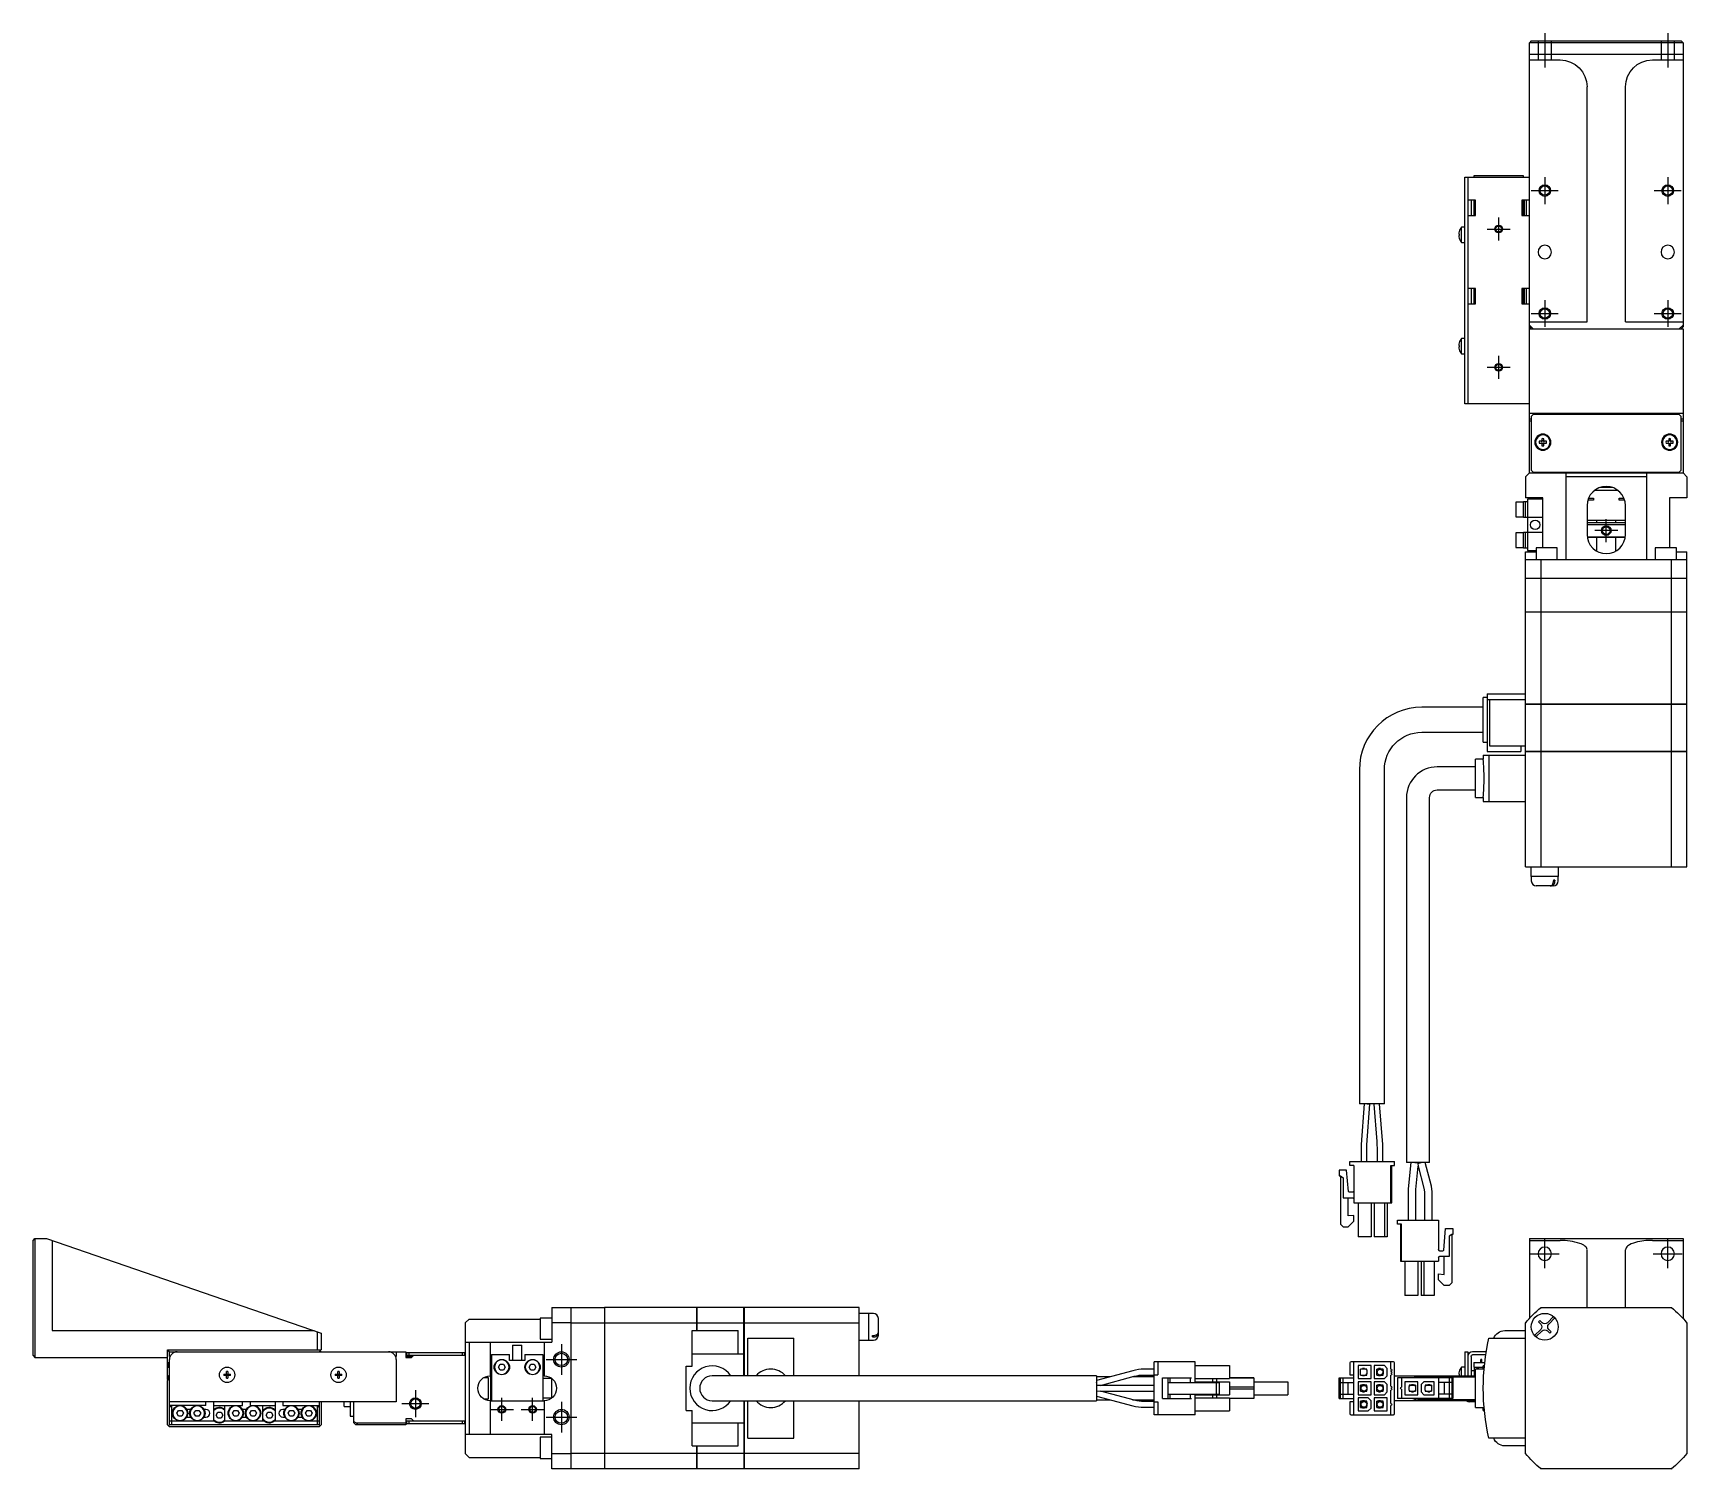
# Model space of a CAD drawing. Extents: x 0 to 883, y -8 to 713.
# Drawn here: x 0 to 430.4, y 339.2 to 712.9 of the extents above; entities that cross this region are included whole.
import ezdxf

# ---------------------------------------------------------------- set-up
doc = ezdxf.new("R2010")
doc.units = 0
doc.header["$LTSCALE"] = 0.5
doc.linetypes.add('CENTER', pattern=[50.8, 31.75, -6.35, 6.35, -6.35])
doc.linetypes.add('DASHED', pattern=[19.05, 12.7, -6.35])
for name, color, linetype in [('MSM_CENTER', 1, 'CENTER'), ('MSM_CONTINUOUS', 7, 'CONTINUOUS'), ('MSM_DASHED', 4, 'DASHED'), ('MSM_NARROW', 5, 'CONTINUOUS')]:
    doc.layers.add(name, color=color, linetype=linetype)

msp = doc.modelspace()

# ---------------------------------------------------------------- linework, layer by layer
at = {"layer": 'MSM_CENTER'}
for p, q in [((393.45, 712.91), (393.45, 703.91)), ((425.45, 712.91), (425.45, 703.91)), ((389.95, 671.91), (396.95, 671.91)), ((393.45, 675.41), (393.45, 668.41)), ((421.95, 671.91), (428.95, 671.91)), ((425.45, 675.41), (425.45, 668.41)), ((381.45, 658.91), (381.45, 664.91)), ((378.45, 661.91), (384.45, 661.91)), ((393.45, 643.41), (393.45, 636.41)), ((425.45, 643.41), (425.45, 636.41)), ((389.95, 639.91), (396.95, 639.91)), ((421.95, 639.91), (428.95, 639.91)), ((381.45, 622.91), (381.45, 628.91)), ((378.45, 625.91), (384.45, 625.91)), ((409.45, 580.41), (409.45, 586.41)), ((412.45, 583.41), (406.45, 583.41)), ((393.45, 391.41), (393.45, 398.91)), ((425.45, 391.41), (425.45, 398.91)), ((389.7, 395.16), (397.2, 395.16)), ((421.7, 395.16), (429.2, 395.16)), ((137.5, 371.66), (137.5, 363.66)), ((133.5, 367.66), (141.5, 367.66)), ((99.5, 359.66), (99.5, 352.66)), ((122, 351.66), (122, 357.66)), ((130, 351.66), (130, 357.66)), ((96, 356.16), (103, 356.16)), ((119, 354.66), (125, 354.66)), ((127, 354.66), (133, 354.66)), ((137.5, 356.66), (137.5, 348.66)), ((133.5, 352.66), (141.5, 352.66))]:
    msp.add_line(p, q, dxfattribs=at)
at = {"layer": 'MSM_CONTINUOUS'}
for p, q in [((389.95, 710.91), (389.45, 710.41)), ((389.45, 598.41), (389.45, 710.41)), ((429.45, 710.41), (389.45, 710.41)), ((389.95, 710.91), (428.95, 710.91)), ((429.45, 710.41), (428.95, 710.91)), ((429.45, 710.41), (429.45, 636.41)), ((389.45, 707.41), (429.45, 707.41)), ((389.45, 705.91), (397.45, 705.91)), ((421.45, 705.91), (429.45, 705.91)), ((404.45, 637.71), (404.45, 698.91)), ((414.45, 637.71), (414.45, 698.91)), ((372.65, 616.41), (372.65, 675.41)), ((372.65, 675.41), (389.45, 675.41)), ((373.45, 675.41), (373.45, 616.41)), ((374.95, 675.71), (374.95, 675.41)), ((387.95, 675.71), (374.95, 675.71)), ((387.95, 675.41), (387.95, 675.71)), ((375.45, 669.41), (373.45, 669.41)), ((374.25, 669.41), (374.25, 665.41)), ((374.95, 669.41), (374.95, 665.41)), ((375.45, 665.41), (375.45, 669.41)), ((387.45, 669.41), (387.45, 665.41)), ((389.45, 669.41), (387.45, 669.41)), ((387.95, 665.41), (387.95, 669.41)), ((388.15, 665.41), (388.15, 669.41)), ((388.65, 668.46), (388.65, 669.41)), ((388.65, 666.36), (388.65, 668.46)), ((373.45, 665.41), (375.45, 665.41)), ((387.45, 665.41), (389.45, 665.41)), ((388.65, 665.41), (388.65, 666.36)), ((371.06, 660.59), (371.18, 660.59)), ((371.18, 660.23), (371.06, 660.23)), ((371.17, 661.3), (371.18, 661.3)), ((371.18, 659.52), (371.17, 659.52)), ((371.75, 658.41), (371.75, 662.41)), ((372.65, 662.41), (371.75, 662.41)), ((371.75, 658.41), (372.65, 658.41)), ((375.45, 646.41), (373.45, 646.41)), ((374.25, 646.41), (374.25, 642.41)), ((374.95, 646.41), (374.95, 642.41)), ((375.45, 642.41), (375.45, 646.41)), ((389.45, 646.41), (387.45, 646.41)), ((387.45, 646.41), (387.45, 642.41)), ((387.95, 642.41), (387.95, 646.41)), ((388.15, 642.41), (388.15, 646.41)), ((388.65, 645.46), (388.65, 646.41)), ((373.45, 642.41), (375.45, 642.41)), ((387.45, 642.41), (389.45, 642.41)), ((388.65, 643.36), (388.65, 645.46)), ((388.65, 642.41), (388.65, 643.36)), ((389.45, 637.71), (404.45, 637.71)), ((414.45, 637.71), (429.45, 637.71)), ((371.75, 629.41), (371.75, 633.41)), ((372.65, 633.41), (371.75, 633.41)), ((389.45, 636.91), (390.45, 635.91)), ((389.7, 636.16), (389.45, 636.41)), ((389.45, 635.91), (429.45, 635.91)), ((389.7, 636.16), (389.95, 636.41)), ((389.95, 635.91), (389.7, 636.16)), ((428.45, 635.91), (429.45, 636.91)), ((428.95, 636.41), (429.2, 636.16)), ((429.2, 636.16), (428.95, 635.91)), ((429.45, 636.41), (429.2, 636.16)), ((429.45, 635.91), (429.45, 598.41)), ((371.06, 631.59), (371.18, 631.59)), ((371.18, 631.23), (371.06, 631.23)), ((371.17, 632.3), (371.18, 632.3)), ((371.18, 630.52), (371.17, 630.52)), ((371.75, 629.41), (372.65, 629.41)), ((389.45, 616.41), (372.65, 616.41)), ((429.45, 613.91), (389.45, 613.91)), ((389.95, 612.41), (389.45, 612.41)), ((389.95, 611.91), (389.45, 611.91)), ((390.45, 613.61), (389.95, 613.11)), ((389.95, 613.11), (389.95, 599.11)), ((428.45, 613.61), (390.45, 613.61)), ((394.95, 613.61), (394.95, 613.91)), ((395.7, 613.91), (395.7, 613.61)), ((401.2, 613.61), (401.2, 613.91)), ((404.65, 613.91), (404.45, 613.71)), ((414.45, 613.71), (404.45, 613.71)), ((404.45, 613.71), (404.45, 613.61)), ((414.45, 613.71), (414.25, 613.91)), ((414.45, 613.61), (414.45, 613.71)), ((417.7, 613.91), (417.7, 613.61)), ((423.2, 613.61), (423.2, 613.91)), ((423.95, 613.91), (423.95, 613.61)), ((428.95, 613.11), (428.45, 613.61)), ((428.95, 599.11), (428.95, 613.11)), ((429.45, 612.41), (428.95, 612.41)), ((429.45, 611.91), (428.95, 611.91)), ((392.71, 607.33), (392.71, 606.65)), ((393.19, 606.65), (393.19, 607.33)), ((425.71, 607.33), (425.71, 606.65)), ((426.19, 606.65), (426.19, 607.33)), ((392.71, 606.65), (392.03, 606.65)), ((392.03, 606.17), (392.71, 606.17)), ((392.71, 606.17), (392.71, 605.49)), ((393.87, 606.65), (393.19, 606.65)), ((393.19, 606.17), (393.87, 606.17)), ((393.19, 605.49), (393.19, 606.17)), ((425.71, 606.65), (425.03, 606.65)), ((425.03, 606.17), (425.71, 606.17)), ((425.71, 606.17), (425.71, 605.49)), ((426.87, 606.65), (426.19, 606.65)), ((426.19, 605.49), (426.19, 606.17)), ((426.19, 606.17), (426.87, 606.17)), ((389.45, 598.41), (388.45, 597.41)), ((389.45, 598.41), (429.45, 598.41)), ((389.95, 599.11), (390.45, 598.61)), ((390.45, 598.61), (428.45, 598.61)), ((394.95, 598.61), (394.95, 598.41)), ((398.95, 598.41), (398.95, 575.91)), ((399.45, 598.61), (399.45, 598.41)), ((401.95, 598.61), (401.95, 598.41)), ((416.95, 598.41), (416.95, 598.61)), ((419.45, 598.41), (419.45, 598.61)), ((419.95, 598.41), (419.95, 575.91)), ((423.95, 598.41), (423.95, 598.61)), ((428.45, 598.61), (428.95, 599.11)), ((430.45, 597.41), (429.45, 598.41)), ((388.45, 597.41), (388.45, 591.91)), ((419.95, 597.41), (398.95, 597.41)), ((411.15, 594.61), (407.74, 594.61)), ((408.2, 594.75), (408.2, 594.61)), ((410.7, 594.61), (410.7, 594.75)), ((430.45, 597.41), (430.45, 591.91)), ((385.95, 590.81), (385.95, 587.01)), ((387.95, 590.81), (385.95, 590.81)), ((387.95, 586.91), (387.95, 590.91)), ((388.95, 590.91), (387.95, 590.91)), ((392.95, 591.91), (388.45, 591.91)), ((388.45, 586.91), (388.45, 590.91)), ((388.95, 591.61), (388.95, 578.21)), ((392.95, 591.61), (388.95, 591.61)), ((392.95, 578.91), (392.95, 591.91)), ((404.45, 589.91), (404.45, 582.41)), ((406.11, 591.31), (404.65, 591.31)), ((404.82, 591.81), (406.11, 591.81)), ((406.1, 591.81), (406.1, 591.31)), ((406.11, 591.81), (406.11, 591.31)), ((412.58, 593.81), (406.32, 593.81)), ((412.78, 591.81), (414.07, 591.81)), ((412.78, 591.31), (412.78, 591.81)), ((414.25, 591.31), (412.78, 591.31)), ((412.8, 591.31), (412.8, 591.81)), ((414.45, 582.41), (414.45, 589.91)), ((430.45, 591.91), (425.95, 591.91)), ((425.95, 591.91), (425.95, 578.91)), ((385.95, 587.01), (387.95, 587.01)), ((387.95, 586.91), (392.95, 586.91)), ((404.45, 586.11), (414.45, 586.11)), ((414.45, 585.41), (404.45, 585.41)), ((406.95, 586.11), (406.95, 585.41)), ((411.95, 585.41), (411.95, 586.11)), ((385.95, 582.81), (385.95, 579.01)), ((387.95, 582.81), (385.95, 582.81)), ((387.95, 578.91), (387.95, 582.91)), ((392.95, 582.91), (387.95, 582.91)), ((388.45, 578.91), (388.45, 582.91)), ((414.45, 584.91), (404.45, 584.91)), ((404.48, 581.81), (414.41, 581.81)), ((414.38, 581.61), (404.51, 581.61)), ((406.95, 581.61), (406.95, 578.08)), ((411.95, 578.08), (411.95, 581.61)), ((385.95, 579.01), (387.95, 579.01)), ((387.95, 578.91), (388.95, 578.91)), ((388.45, 562.21), (388.45, 577.91)), ((388.45, 577.91), (391.2, 577.91)), ((388.95, 578.21), (391.2, 578.21)), ((396.7, 578.91), (391.2, 578.91)), ((391.2, 578.91), (391.2, 575.91)), ((396.7, 575.91), (396.7, 578.91)), ((427.7, 578.91), (422.2, 578.91)), ((422.2, 578.91), (422.2, 575.91)), ((427.7, 575.91), (427.7, 578.91)), ((427.7, 577.91), (430.45, 577.91)), ((430.45, 562.21), (430.45, 577.91)), ((388.45, 575.91), (430.45, 575.91)), ((392.45, 575.91), (392.45, 570.91)), ((426.45, 570.91), (426.45, 575.91)), ((430.45, 570.91), (388.45, 570.91)), ((392.48, 562.21), (392.48, 570.91)), ((426.42, 562.21), (426.42, 570.91)), ((430.45, 562.21), (388.45, 562.21)), ((388.45, 525.91), (388.45, 562.16)), ((430.45, 562.16), (388.45, 562.16)), ((388.5, 562.16), (388.5, 562.21)), ((392.48, 538.21), (392.48, 562.16)), ((392.73, 562.16), (392.73, 562.21)), ((426.16, 562.16), (426.16, 562.21)), ((426.42, 538.21), (426.42, 562.16)), ((430.4, 562.16), (430.4, 562.21)), ((430.45, 538.21), (430.45, 562.16)), ((377.45, 528.34), (377.45, 539.98)), ((378.45, 539.98), (377.45, 539.98)), ((378.45, 540.91), (378.45, 525.91)), ((378.45, 540.91), (388.45, 540.91)), ((378.45, 539.41), (388.45, 539.41)), ((379.05, 539.41), (379.05, 527.41)), ((430.45, 538.21), (388.45, 538.21)), ((430.45, 538.16), (388.45, 538.16)), ((388.5, 538.16), (388.5, 538.21)), ((392.48, 525.91), (392.48, 538.16)), ((392.73, 538.16), (392.73, 538.21)), ((426.16, 538.16), (426.16, 538.21)), ((426.42, 525.91), (426.42, 538.16)), ((430.4, 538.16), (430.4, 538.21)), ((430.45, 525.91), (430.45, 538.16)), ((377.45, 537.41), (361.45, 537.41)), ((361.45, 530.91), (377.45, 530.91)), ((377.45, 528.34), (378.45, 528.34)), ((378.45, 525.91), (387.25, 525.91)), ((379.05, 527.41), (388.45, 527.41)), ((387.25, 527.41), (387.25, 525.91)), ((430.45, 525.91), (388.45, 525.91)), ((388.45, 495.91), (388.45, 525.86)), ((430.45, 525.86), (388.45, 525.86)), ((388.5, 525.86), (388.5, 525.91)), ((392.48, 495.91), (392.48, 525.86)), ((392.73, 525.86), (392.73, 525.91)), ((426.16, 525.86), (426.16, 525.91)), ((426.42, 495.91), (426.42, 525.86)), ((430.4, 525.86), (430.4, 525.91)), ((430.45, 495.91), (430.45, 525.86)), ((345.2, 521.16), (345.2, 434.16)), ((351.7, 434.16), (351.7, 521.16)), ((375.45, 521.91), (365.45, 521.91)), ((375.45, 513.91), (375.45, 523.91)), ((377.45, 523.91), (375.45, 523.91)), ((377.45, 524.91), (388.45, 524.91)), ((377.45, 524.91), (377.45, 523.91)), ((378.88, 524.91), (378.88, 512.91)), ((357.45, 513.91), (357.45, 418.91)), ((363.45, 418.91), (363.45, 513.91)), ((365.45, 515.91), (375.45, 515.91)), ((375.45, 513.91), (377.45, 513.91)), ((377.45, 513.91), (377.45, 512.91)), ((377.45, 512.91), (388.45, 512.91)), ((388.45, 495.91), (430.45, 495.91)), ((389.95, 493.41), (389.95, 495.91)), ((396.95, 495.91), (396.95, 493.41)), ((396.95, 493.41), (389.95, 493.41)), ((389.95, 493.36), (389.95, 492.21)), ((396.95, 493.36), (389.95, 493.36)), ((390, 493.36), (390, 493.41)), ((395.65, 490.91), (391.25, 490.91)), ((395.74, 492.41), (395.74, 492.21)), ((396.09, 492.41), (395.74, 492.41)), ((396.09, 492.41), (396.09, 492.21)), ((396.9, 493.41), (396.9, 493.36)), ((396.95, 492.21), (396.95, 493.36)), ((351.7, 434.16), (345.2, 434.16)), ((346.44, 434.16), (345.65, 423.59)), ((347.15, 423.48), (347.94, 434.1)), ((347.2, 434.16), (347.94, 434.1)), ((348.95, 434.1), (349.72, 424.42)), ((351.29, 423.61), (350.45, 434.16)), ((345.62, 422.79), (345.62, 419.16)), ((347.12, 419.16), (347.12, 422.79)), ((349.72, 424.42), (349.82, 421.79)), ((351.32, 419.16), (351.32, 422.76)), ((342.75, 418.16), (342.75, 419.16)), ((342.75, 419.16), (354.35, 419.16)), ((343.75, 418.16), (342.75, 418.16)), ((343.75, 418.16), (343.75, 408.46)), ((349.82, 421.79), (349.82, 419.16)), ((353.35, 418.16), (354.35, 418.16)), ((353.35, 408.46), (353.35, 418.16)), ((353.6, 408.46), (353.6, 418.16)), ((354.35, 418.16), (354.35, 419.16)), ((363.45, 418.91), (357.45, 418.91)), ((358.59, 418.91), (357.93, 412.1)), ((359.6, 418.91), (360.59, 418.81)), ((359.93, 411.91), (360.51, 417.96)), ((360.45, 418.69), (361.3, 418.91)), ((360.45, 418.69), (360.51, 417.96)), ((360.51, 417.96), (361.99, 412.28)), ((360.58, 418.72), (360.59, 418.81)), ((363.93, 412.78), (362.33, 418.91)), ((339.95, 416.96), (339.95, 415.46)), ((341.86, 416.96), (339.95, 416.96)), ((339.95, 415.46), (340.25, 415.46)), ((340.25, 415.46), (340.95, 414.96)), ((340.25, 415.46), (340.25, 402.86)), ((340.95, 414.96), (340.95, 409.71)), ((342.35, 411.39), (341.86, 416.96)), ((340.95, 409.71), (343.45, 409.71)), ((342.25, 405.03), (342.25, 409.71)), ((343.45, 411.21), (342.55, 411.21)), ((357.93, 412.1), (357.92, 411.81)), ((357.92, 411.81), (357.92, 403.91)), ((359.92, 411.81), (359.93, 411.91)), ((359.92, 403.91), (359.92, 411.81)), ((361.99, 412.28), (362.12, 411.27)), ((362.12, 411.27), (362.12, 403.91)), ((364.12, 411.27), (363.93, 412.78)), ((364.12, 403.91), (364.12, 411.27)), ((343.75, 405.16), (342.25, 405.03)), ((343.75, 408.46), (353.6, 408.46)), ((343.75, 403.66), (343.75, 405.16)), ((344.85, 408.46), (344.85, 399.56)), ((348.25, 408.46), (348.25, 399.56)), ((349.05, 408.46), (349.05, 399.56)), ((351.7, 408.46), (351.7, 399.56)), ((352.45, 408.46), (352.45, 399.56)), ((340.25, 402.86), (340.95, 402.16)), ((340.95, 402.16), (342.25, 402.16)), ((342.25, 402.16), (343.75, 403.66)), ((355.15, 402.91), (355.15, 403.91)), ((355.15, 403.91), (365.75, 403.91)), ((356.15, 402.91), (355.15, 402.91)), ((355.9, 402.91), (355.9, 393.21)), ((356.15, 393.21), (356.15, 402.91)), ((365.75, 403.91), (365.75, 396.26)), ((365.75, 403.91), (365.75, 396.26)), ((367.15, 396.14), (367.63, 401.71)), ((367.63, 401.71), (369.55, 401.71)), ((369.55, 401.71), (369.55, 400.21)), ((369.55, 401.71), (369.55, 400.21)), ((0, 398.66), (0.5, 399.16)), ((0, 368.66), (0, 398.66)), ((0.5, 399.16), (0.5, 368.16)), ((0.5, 399.16), (3.5, 399.16)), ((3.5, 399.16), (75, 374.54)), ((5, 398.65), (5, 375.16)), ((348.25, 399.56), (344.85, 399.56)), ((352.45, 399.56), (349.05, 399.56)), ((365.75, 396.25), (365.75, 396.26)), ((369.25, 400.21), (368.55, 399.71)), ((369.25, 400.21), (368.55, 399.71)), ((368.55, 399.71), (368.55, 394.46)), ((368.55, 399.71), (368.55, 394.46)), ((369.55, 400.21), (369.25, 400.21)), ((369.25, 400.21), (369.25, 387.61)), ((369.25, 400.21), (369.25, 387.61)), ((389.45, 399.16), (429.45, 399.16)), ((389.45, 399.16), (389.45, 378.3)), ((389.45, 398.65), (397.45, 398.65)), ((404.45, 381.16), (404.45, 396.23)), ((414.45, 381.16), (414.45, 396.23)), ((421.45, 398.65), (429.45, 398.65)), ((429.45, 399.16), (429.45, 378.3)), ((355.9, 393.21), (365.75, 393.21)), ((357.05, 393.21), (357.05, 384.31)), ((360.45, 393.21), (360.45, 384.31)), ((360.45, 393.21), (360.45, 384.31)), ((361.25, 393.21), (361.25, 384.31)), ((362, 393.21), (362, 384.31)), ((364.65, 393.21), (364.65, 384.31)), ((364.65, 393.21), (364.65, 384.31)), ((365.75, 394.16), (365.75, 393.21)), ((365.75, 394.16), (365.75, 394.16)), ((365.75, 394.16), (365.75, 393.21)), ((366.05, 395.96), (366.95, 395.96)), ((368.55, 394.46), (366.05, 394.46)), ((367.25, 389.78), (367.25, 394.46)), ((365.75, 388.41), (365.75, 389.91)), ((365.75, 389.91), (367.25, 389.78)), ((365.75, 389.91), (367.25, 389.78)), ((367.25, 386.91), (365.75, 388.41)), ((369.25, 387.61), (368.55, 386.91)), ((369.25, 387.61), (368.55, 386.91)), ((360.45, 384.31), (357.05, 384.31)), ((364.65, 384.31), (361.25, 384.31)), ((368.55, 386.91), (367.25, 386.91)), ((135, 381.16), (135, 372.16)), ((135, 381.16), (148.7, 381.16)), ((140, 381.16), (140, 339.16)), ((148.7, 381.16), (148.7, 339.16)), ((148.75, 381.11), (148.7, 381.11)), ((172.7, 381.16), (148.75, 381.16)), ((148.75, 381.16), (148.75, 339.16)), ((172.7, 381.16), (172.7, 375.16)), ((172.75, 381.11), (172.7, 381.11)), ((172.75, 381.16), (172.75, 375.16)), ((185, 381.16), (172.75, 381.16)), ((185, 363.41), (185, 381.16)), ((185.05, 381.11), (185, 381.11)), ((185.05, 381.16), (185.05, 363.41)), ((215, 381.16), (185.05, 381.16)), ((215, 363.41), (215, 381.16)), ((217.5, 379.66), (215, 379.66)), ((217.5, 372.66), (217.5, 379.66)), ((217.55, 379.61), (217.5, 379.61)), ((217.55, 372.66), (217.55, 379.66)), ((218.7, 379.66), (217.55, 379.66)), ((392.45, 381.16), (392.32, 381.03)), ((392.48, 381.16), (426.42, 381.16)), ((394.15, 377.22), (395.74, 378.81)), ((426.58, 381.03), (426.45, 381.16)), ((5, 375.16), (73.2, 375.16)), ((74, 370.16), (74, 374.89)), ((75, 374.54), (75, 370.16)), ((113.5, 378.16), (112.5, 377.16)), ((112.5, 377.16), (112.5, 343.16)), ((113.5, 378.16), (132, 378.16)), ((132, 378.41), (132, 372.91)), ((135, 378.41), (132, 378.41)), ((140, 377.16), (135, 377.16)), ((148.7, 377.13), (140, 377.13)), ((148.75, 376.88), (148.7, 376.88)), ((172.7, 377.13), (148.75, 377.13)), ((171.5, 365.94), (171.5, 375.16)), ((171.5, 375.16), (183.5, 375.16)), ((172.75, 376.88), (172.7, 376.88)), ((185, 377.13), (172.75, 377.13)), ((183.5, 369.16), (183.5, 375.16)), ((185.05, 376.88), (185, 376.88)), ((215, 377.13), (185.05, 377.13)), ((220, 373.96), (220, 378.36)), ((383.03, 375.16), (388.45, 375.16)), ((388.58, 377.29), (388.45, 377.16)), ((388.45, 343.19), (388.45, 377.13)), ((390.8, 373.87), (392.39, 375.45)), ((392.74, 375.1), (391.15, 373.52)), ((391.78, 377.47), (392.14, 377.82)), ((392.39, 376.87), (391.78, 377.47)), ((392.14, 377.82), (392.74, 377.22)), ((394.75, 374.5), (394.15, 375.1)), ((396.09, 378.45), (394.51, 376.87)), ((394.51, 375.45), (395.11, 374.85)), ((395.11, 374.85), (394.75, 374.5)), ((430.45, 377.16), (430.32, 377.29)), ((430.45, 377.13), (430.45, 343.19)), ((112.5, 372.16), (135, 372.16)), ((113.5, 372.16), (113.5, 348.16)), ((119, 372.16), (119, 363.41)), ((124.75, 371.41), (127.25, 371.41)), ((124.75, 371.41), (124.75, 367.41)), ((127.25, 367.41), (127.25, 371.41)), ((132, 372.91), (135, 372.91)), ((133, 372.16), (133, 363.41)), ((186, 363.41), (186, 373.16)), ((186, 373.16), (198, 373.16)), ((198, 363.41), (198, 373.16)), ((215, 372.66), (217.5, 372.66)), ((217.5, 372.71), (217.55, 372.71)), ((217.55, 372.66), (218.7, 372.66)), ((218.5, 373.87), (218.7, 373.87)), ((218.5, 373.52), (218.5, 373.87)), ((218.5, 373.52), (218.7, 373.52)), ((378.88, 373.16), (388.45, 373.16)), ((0, 368.66), (0.5, 368.16)), ((0.5, 368.16), (35, 368.16)), ((35.5, 370.16), (35, 369.66)), ((35, 362.46), (35, 370.16)), ((35, 370.16), (75, 370.16)), ((35.2, 366.86), (35.2, 365.66)), ((35.2, 366.86), (35.5, 366.86)), ((35.5, 369.66), (35.25, 369.91)), ((35.5, 368.46), (35.5, 369.66)), ((35.5, 369.66), (97, 369.66)), ((35.5, 368.46), (35.67, 368.46)), ((35.5, 350.66), (35.5, 367.66)), ((75, 369.66), (74.5, 370.16)), ((74.75, 369.91), (74.5, 369.66)), ((94.5, 368.46), (94.33, 368.46)), ((94.5, 369.66), (94.5, 368.46)), ((94.5, 367.66), (94.5, 356.66)), ((97, 369.66), (97, 368.16)), ((98.75, 368.41), (97, 368.41)), ((97, 368.16), (98.5, 368.16)), ((97.3, 368.66), (97.3, 369.46)), ((97.3, 369.46), (112.3, 369.46)), ((112.5, 368.66), (97.3, 368.66)), ((97.8, 369.46), (97.8, 368.66)), ((99, 368.66), (98.5, 368.16)), ((111.8, 368.66), (111.8, 369.46)), ((112.3, 369.46), (112.3, 368.66)), ((119.3, 368.91), (119.3, 356.91)), ((119.3, 368.91), (124, 368.91)), ((121.13, 365.66), (121.57, 366.41)), ((121.57, 366.41), (122.43, 366.41)), ((122.43, 366.41), (122.87, 365.66)), ((124, 367.41), (124, 368.91)), ((128, 367.41), (124, 367.41)), ((128, 368.91), (128, 367.41)), ((128, 368.91), (132.7, 368.91)), ((129.13, 365.66), (129.57, 366.41)), ((129.57, 366.41), (130.43, 366.41)), ((130.43, 366.41), (130.87, 365.66)), ((132.7, 368.91), (132.7, 356.91)), ((170, 354.38), (170, 365.94)), ((170, 365.94), (171.5, 365.94)), ((171.5, 369.16), (185, 369.16)), ((291.75, 353.26), (291.75, 367.06)), ((302.45, 367.06), (291.75, 367.06)), ((292.75, 367.06), (292.75, 363.66)), ((302.45, 361.66), (302.45, 367.06)), ((302.45, 366.06), (311.35, 366.06)), ((311.35, 366.06), (311.35, 362.66)), ((342.75, 366.76), (342.75, 363.66)), ((354.05, 367.06), (343.05, 367.06)), ((343.75, 353.26), (343.75, 367.06)), ((348.25, 366.06), (344.85, 366.06)), ((344.85, 366.06), (344.85, 362.66)), ((348.25, 362.66), (348.25, 366.06)), ((349.05, 366.06), (349.05, 362.66)), ((351.7, 366.06), (349.05, 366.06)), ((352.45, 365.31), (351.7, 366.06)), ((353.35, 365.16), (353.35, 367.06)), ((354.35, 353.56), (354.35, 366.76)), ((372.65, 369.66), (373.45, 369.66)), ((372.65, 369.66), (372.65, 363.41)), ((373.45, 369.66), (373.45, 363.41)), ((374.25, 368.46), (374.25, 363.41)), ((378.21, 369.66), (374.65, 369.66)), ((378.08, 368.86), (374.65, 368.86)), ((374.95, 366.86), (374.95, 365.66)), ((374.95, 366.86), (377.83, 366.86)), ((377.07, 367.66), (376.82, 367.66)), ((376.82, 366.86), (376.82, 367.66)), ((377.07, 366.86), (377.07, 367.66)), ((377.45, 365.16), (377.45, 365.98)), ((377.73, 365.98), (377.45, 365.98)), ((35, 363.16), (35.5, 363.66)), ((35.5, 363.16), (35, 363.16)), ((35, 362.96), (35.5, 362.96)), ((35.5, 362.66), (35, 362.16)), ((35.1, 362.36), (35, 362.46)), ((35, 350.66), (35, 362.16)), ((35.1, 362.26), (35.1, 362.46)), ((35.2, 365.66), (35.5, 365.66)), ((35.5, 362.16), (35.25, 362.41)), ((35.5, 362.76), (35.4, 362.76)), ((49.61, 363.84), (50.32, 363.84)), ((50.32, 363.48), (49.61, 363.48)), ((50.32, 363.84), (50.32, 364.55)), ((50.33, 363.83), (50.32, 363.84)), ((50.33, 363.49), (50.32, 363.48)), ((50.32, 362.78), (50.32, 363.48)), ((50.33, 363.49), (50.33, 363.83)), ((50.33, 363.83), (50.67, 363.83)), ((50.67, 363.49), (50.33, 363.49)), ((50.67, 363.83), (50.68, 363.84)), ((50.67, 363.83), (50.67, 363.49)), ((50.67, 363.49), (50.68, 363.48)), ((50.68, 364.55), (50.68, 363.84)), ((50.68, 363.84), (51.39, 363.84)), ((50.68, 363.48), (50.68, 362.78)), ((51.39, 363.48), (50.68, 363.48)), ((78.61, 363.84), (79.32, 363.84)), ((79.32, 363.48), (78.61, 363.48)), ((79.32, 363.84), (79.32, 364.55)), ((79.33, 363.83), (79.32, 363.84)), ((79.33, 363.49), (79.32, 363.48)), ((79.32, 362.78), (79.32, 363.48)), ((79.33, 363.49), (79.33, 363.83)), ((79.33, 363.83), (79.67, 363.83)), ((79.67, 363.49), (79.33, 363.49)), ((79.67, 363.83), (79.68, 363.84)), ((79.67, 363.83), (79.67, 363.49)), ((79.67, 363.49), (79.68, 363.48)), ((79.68, 364.55), (79.68, 363.84)), ((79.68, 363.84), (80.39, 363.84)), ((79.68, 363.48), (79.68, 362.78)), ((80.39, 363.48), (79.68, 363.48)), ((118.5, 362.91), (117.27, 362.91)), ((118.5, 357.41), (118.5, 362.91)), ((119.3, 363.41), (119, 363.41)), ((119.1, 356.91), (119.1, 363.41)), ((121.57, 364.91), (121.13, 365.66)), ((122.43, 364.91), (121.57, 364.91)), ((122.87, 365.66), (122.43, 364.91)), ((129.57, 364.91), (129.13, 365.66)), ((130.43, 364.91), (129.57, 364.91)), ((130.87, 365.66), (130.43, 364.91)), ((133, 363.41), (132.7, 363.41)), ((135, 362.66), (132.7, 362.66)), ((135, 357.6), (135, 362.72)), ((276.75, 363.41), (176.75, 363.41)), ((286.23, 364.73), (276.75, 362.19)), ((276.75, 363.41), (276.75, 356.91)), ((280.38, 363.16), (276.75, 363.16)), ((277.78, 360.91), (286.62, 363.28)), ((291.75, 363.16), (286.17, 363.16)), ((291.75, 365.11), (289.12, 365.11)), ((289.12, 363.61), (291.75, 363.61)), ((291.75, 363.66), (292.75, 363.66)), ((293.95, 357.46), (293.95, 362.86)), ((293.95, 362.86), (301.5, 362.86)), ((295.45, 357.46), (295.45, 362.86)), ((295.45, 361.66), (308.75, 361.66)), ((295.95, 361.66), (295.95, 362.86)), ((301.2, 361.66), (301.2, 362.86)), ((302.45, 362.66), (311.35, 362.66)), ((302.45, 361.86), (311.35, 361.86)), ((307, 362.66), (307, 361.86)), ((308, 362.66), (308, 361.86)), ((308.05, 358.66), (308.05, 361.66)), ((308.75, 358.66), (308.75, 361.66)), ((311.35, 362.86), (314.65, 362.86)), ((314.77, 362.86), (311.35, 362.86)), ((311.35, 362.86), (316.45, 362.86)), ((317.7, 362.86), (311.35, 362.86)), ((311.35, 361.86), (311.35, 358.46)), ((314.65, 362.86), (314.95, 362.86)), ((314.95, 362.86), (314.77, 362.86)), ((316.45, 362.86), (316.75, 362.86)), ((316.75, 362.86), (317.7, 362.86)), ((317.7, 362.86), (317.7, 362.86)), ((317.7, 362.86), (317.7, 357.46)), ((317.7, 361.86), (326.6, 361.86)), ((317.7, 361.86), (326.6, 361.86)), ((317.7, 361.86), (326.6, 361.86)), ((326.6, 361.86), (326.6, 358.46)), ((339.95, 357.46), (339.95, 362.86)), ((339.95, 362.86), (343.75, 362.86)), ((340.25, 357.46), (340.25, 362.86)), ((340.25, 361.66), (343.75, 361.66)), ((340.95, 357.46), (340.95, 362.86)), ((342.25, 358.66), (342.25, 361.66)), ((342.75, 363.66), (343.75, 363.66)), ((344.85, 362.66), (348.25, 362.66)), ((344.85, 361.86), (344.85, 358.46)), ((348.25, 361.86), (344.85, 361.86)), ((346, 365.16), (345.5, 365.16)), ((345.5, 363.56), (345.5, 365.16)), ((346.87, 365.11), (345.5, 365.11)), ((345.5, 363.61), (346.87, 363.61)), ((345.5, 363.56), (346, 363.56)), ((346.5, 365.26), (346, 365.26)), ((346, 365.11), (346, 365.26)), ((346, 363.61), (346, 363.46)), ((346, 363.46), (346.5, 363.46)), ((346.5, 365.11), (346.5, 365.26)), ((347.15, 365.16), (346.5, 365.16)), ((346.5, 363.46), (346.5, 363.61)), ((346.5, 363.56), (347.15, 363.56)), ((347.15, 364.84), (346.87, 365.11)), ((346.87, 363.61), (347.25, 363.99)), ((347.15, 364.84), (347.15, 365.16)), ((347.25, 364.74), (347.15, 364.84)), ((347.15, 363.56), (347.15, 363.89)), ((347.25, 363.99), (347.25, 364.74)), ((348.25, 358.46), (348.25, 361.86)), ((349.05, 362.66), (351.7, 362.66)), ((349.05, 361.86), (349.05, 358.46)), ((351.7, 361.86), (349.05, 361.86)), ((350.2, 365.16), (349.7, 365.16)), ((349.7, 363.56), (349.7, 365.16)), ((351.07, 365.11), (349.7, 365.11)), ((349.85, 364.57), (349.7, 364.05)), ((349.7, 363.61), (351.07, 363.61)), ((349.7, 363.56), (350.2, 363.56)), ((350.7, 365.26), (350.2, 365.26)), ((350.2, 365.11), (350.2, 365.26)), ((350.2, 363.61), (350.2, 363.46)), ((350.2, 363.46), (350.7, 363.46)), ((350.7, 365.11), (350.7, 365.26)), ((351.35, 365.16), (350.7, 365.16)), ((350.7, 363.46), (350.7, 363.61)), ((350.7, 363.56), (351.35, 363.56)), ((351.45, 364.74), (351.07, 365.11)), ((351.07, 363.61), (351.45, 363.99)), ((351.16, 363.7), (351.29, 364.15)), ((351.35, 364.84), (351.35, 365.16)), ((351.35, 363.56), (351.35, 363.89)), ((351.45, 363.99), (351.45, 364.74)), ((351.7, 362.66), (352.45, 363.41)), ((352.45, 361.11), (351.7, 361.86)), ((352.45, 363.41), (352.45, 365.31)), ((353.35, 364.61), (353.35, 364.66)), ((353.35, 364.06), (353.35, 364.11)), ((353.35, 360.69), (353.35, 363.56)), ((354.35, 363.41), (375.45, 363.41)), ((355.15, 362.86), (355.15, 357.46)), ((369.55, 362.86), (355.15, 362.86)), ((356.15, 362.86), (356.15, 360.41)), ((360.45, 361.86), (357.05, 361.86)), ((357.05, 361.86), (357.05, 358.46)), ((360.45, 363.16), (375.45, 363.16)), ((360.45, 358.46), (360.45, 361.86)), ((362, 361.86), (361.25, 361.11)), ((364.65, 361.86), (362, 361.86)), ((364.65, 358.46), (364.65, 361.86)), ((365.75, 362.86), (365.75, 357.46)), ((369.25, 361.66), (365.75, 361.66)), ((367.25, 361.66), (367.25, 358.66)), ((368.55, 362.86), (368.55, 357.46)), ((369.25, 362.86), (369.25, 357.46)), ((369.55, 362.86), (369.55, 357.46)), ((371.06, 363.84), (371.18, 363.84)), ((371.18, 363.48), (371.06, 363.48)), ((371.17, 364.55), (371.18, 364.55)), ((371.75, 363.41), (371.75, 365.66)), ((372.65, 365.66), (371.75, 365.66)), ((375.15, 364.66), (374.25, 364.66)), ((374.95, 365.66), (377.45, 365.66)), ((375.15, 363.41), (375.15, 364.66)), ((375.35, 364.46), (375.15, 364.66)), ((375.2, 364.61), (375.2, 365.66)), ((375.45, 364.36), (375.35, 364.46)), ((375.45, 355.16), (375.45, 365.16)), ((377.66, 365.16), (375.45, 365.16)), ((375.74, 365.66), (375.74, 365.16)), ((376.2, 365.16), (376.2, 365.66)), ((117.27, 357.41), (118.5, 357.41)), ((132.7, 357.66), (135, 357.66)), ((291.75, 360.91), (276.75, 360.91)), ((276.75, 359.41), (276.84, 359.41)), ((276.75, 358.14), (286.24, 355.59)), ((276.88, 359.53), (277.78, 359.41)), ((277.78, 359.41), (291.75, 359.41)), ((286.63, 357.04), (277.78, 359.41)), ((293.95, 357.46), (301.5, 357.46)), ((295.45, 358.66), (308.75, 358.66)), ((295.95, 357.46), (295.95, 358.66)), ((301.2, 357.46), (301.2, 358.66)), ((302.45, 353.26), (302.45, 358.66)), ((302.45, 358.46), (311.35, 358.46)), ((302.45, 357.66), (311.35, 357.66)), ((307, 358.46), (307, 357.66)), ((308, 358.46), (308, 357.66)), ((317.7, 360.41), (311.35, 360.41)), ((317.7, 359.91), (311.35, 359.91)), ((311.35, 357.66), (311.35, 354.26)), ((317.7, 357.46), (311.35, 357.46)), ((317.7, 358.46), (326.6, 358.46)), ((339.95, 357.46), (343.75, 357.46)), ((340.25, 358.66), (343.75, 358.66)), ((344.85, 358.46), (348.25, 358.46)), ((344.85, 357.66), (344.85, 354.26)), ((347.5, 357.66), (344.85, 357.66)), ((346, 360.96), (345.5, 360.96)), ((345.5, 359.36), (345.5, 360.96)), ((346.87, 360.91), (345.5, 360.91)), ((345.5, 359.41), (346.87, 359.41)), ((345.5, 359.36), (346, 359.36)), ((346.5, 361.06), (346, 361.06)), ((346, 360.91), (346, 361.06)), ((346, 359.41), (346, 359.26)), ((346, 359.26), (346.5, 359.26)), ((346.5, 360.91), (346.5, 361.06)), ((347.15, 360.96), (346.5, 360.96)), ((346.5, 359.26), (346.5, 359.41)), ((346.5, 359.36), (347.15, 359.36)), ((347.25, 360.54), (346.87, 360.91)), ((346.87, 359.41), (347.25, 359.79)), ((347.15, 360.64), (347.15, 360.96)), ((347.15, 359.36), (347.15, 359.69)), ((347.25, 359.79), (347.25, 360.54)), ((348.25, 356.91), (347.5, 357.66)), ((349.05, 358.46), (351.7, 358.46)), ((352.45, 357.66), (349.05, 357.66)), ((349.05, 357.66), (349.05, 354.26)), ((350.2, 360.96), (349.7, 360.96)), ((349.7, 359.36), (349.7, 360.96)), ((351.07, 360.91), (349.7, 360.91)), ((349.7, 360.91), (349.78, 360.91)), ((349.7, 359.42), (349.78, 359.41)), ((349.7, 359.41), (351.07, 359.41)), ((349.7, 359.36), (350.2, 359.36)), ((350.7, 361.06), (350.2, 361.06)), ((350.2, 360.91), (350.2, 361.06)), ((350.2, 359.41), (350.2, 359.26)), ((350.2, 359.26), (350.7, 359.26)), ((350.7, 360.91), (350.7, 361.06)), ((351.35, 360.96), (350.7, 360.96)), ((350.7, 359.26), (350.7, 359.41)), ((350.7, 359.36), (351.35, 359.36)), ((351.45, 360.54), (351.07, 360.91)), ((351.07, 359.41), (351.45, 359.79)), ((351.35, 360.64), (351.35, 360.96)), ((351.35, 359.36), (351.35, 359.69)), ((351.45, 359.79), (351.45, 360.54)), ((351.7, 358.46), (352.45, 359.21)), ((352.45, 359.21), (352.45, 361.11)), ((352.45, 354.26), (352.45, 357.66)), ((353.35, 360.14), (353.35, 360.19)), ((353.35, 356.21), (353.35, 359.64)), ((369.55, 357.46), (355.15, 357.46)), ((356.15, 359.91), (356.15, 357.46)), ((357.05, 358.46), (360.45, 358.46)), ((358.42, 360.91), (358.05, 360.54)), ((358.05, 360.54), (358.05, 359.79)), ((358.05, 359.79), (358.42, 359.41)), ((358.8, 360.96), (358.15, 360.96)), ((358.15, 360.96), (358.15, 360.64)), ((358.15, 359.69), (358.15, 359.36)), ((358.15, 359.36), (358.8, 359.36)), ((359.8, 360.91), (358.42, 360.91)), ((358.42, 359.41), (359.8, 359.41)), ((359.3, 361.06), (358.8, 361.06)), ((358.8, 361.06), (358.8, 360.91)), ((358.8, 359.41), (358.8, 359.26)), ((358.8, 359.26), (359.3, 359.26)), ((359.3, 361.06), (359.3, 360.91)), ((359.8, 360.96), (359.3, 360.96)), ((359.3, 359.26), (359.3, 359.41)), ((359.3, 359.36), (359.8, 359.36)), ((359.8, 360.96), (359.8, 359.36)), ((361.25, 361.11), (361.25, 359.21)), ((361.25, 359.21), (362, 358.46)), ((362, 358.46), (364.65, 358.46)), ((362.62, 360.91), (362.25, 360.54)), ((362.25, 360.54), (362.25, 359.79)), ((362.25, 359.79), (362.62, 359.41)), ((363, 360.96), (362.35, 360.96)), ((362.35, 360.96), (362.35, 360.64)), ((362.35, 359.69), (362.35, 359.36)), ((362.35, 359.36), (363, 359.36)), ((364, 360.91), (362.62, 360.91)), ((362.62, 359.41), (364, 359.41)), ((363.5, 361.06), (363, 361.06)), ((363, 361.06), (363, 360.91)), ((363, 359.41), (363, 359.26)), ((363, 359.26), (363.5, 359.26)), ((363.5, 361.06), (363.5, 360.91)), ((364, 360.96), (363.5, 360.96)), ((363.5, 359.26), (363.5, 359.41)), ((363.5, 359.36), (364, 359.36)), ((364, 360.96), (364, 359.36)), ((369.25, 358.66), (365.75, 358.66)), ((94.5, 356.66), (35.5, 356.66)), ((35.5, 355.16), (36, 355.66)), ((45, 355.66), (35.5, 355.66)), ((36, 355.66), (36, 350.66)), ((37.38, 353.66), (37.82, 354.41)), ((37.82, 352.91), (37.38, 353.66)), ((37.82, 354.41), (38.68, 354.41)), ((38.68, 354.41), (39.12, 353.66)), ((39.12, 353.66), (38.68, 352.91)), ((41.02, 354.66), (39.98, 354.66)), ((41.88, 353.66), (42.32, 354.41)), ((42.32, 352.91), (41.88, 353.66)), ((42.32, 354.41), (43.18, 354.41)), ((43.18, 354.41), (43.62, 353.66)), ((43.62, 353.66), (43.18, 352.91)), ((45, 354.66), (44.48, 354.66)), ((45, 355.66), (45, 356.66)), ((47, 356.66), (47, 351.66)), ((47, 355.66), (54.5, 355.66)), ((47.63, 353.16), (48.07, 353.91)), ((48.07, 352.41), (47.63, 353.16)), ((48.07, 353.91), (48.93, 353.91)), ((48.93, 353.91), (49.37, 353.16)), ((49.37, 353.16), (48.93, 352.41)), ((49.8, 355.66), (49.8, 351.66)), ((51.88, 353.66), (52.32, 354.41)), ((52.32, 352.91), (51.88, 353.66)), ((52.32, 354.41), (53.18, 354.41)), ((53.18, 354.41), (53.62, 353.66)), ((53.62, 353.66), (53.18, 352.91)), ((55.52, 354.66), (54.48, 354.66)), ((54.5, 355.66), (54.5, 356.66)), ((56.38, 353.66), (56.82, 354.41)), ((56.82, 352.91), (56.38, 353.66)), ((56.5, 356.66), (56.5, 355.66)), ((56.5, 355.66), (63, 355.66)), ((56.82, 354.41), (57.68, 354.41)), ((57.68, 354.41), (58.12, 353.66)), ((58.12, 353.66), (57.68, 352.91)), ((59.8, 351.66), (59.8, 355.66)), ((60.63, 353.16), (61.07, 353.91)), ((61.07, 352.41), (60.63, 353.16)), ((61.07, 353.91), (61.93, 353.91)), ((61.93, 353.91), (62.37, 353.16)), ((62.37, 353.16), (61.93, 352.41)), ((63, 356.66), (63, 351.66)), ((65, 356.66), (65, 355.66)), ((65, 355.66), (74.5, 355.66)), ((65.52, 354.66), (65, 354.66)), ((66.38, 353.66), (66.82, 354.41)), ((66.82, 352.91), (66.38, 353.66)), ((66.82, 354.41), (67.68, 354.41)), ((67.68, 354.41), (68.12, 353.66)), ((68.12, 353.66), (67.68, 352.91)), ((70.02, 354.66), (68.98, 354.66)), ((70.88, 353.66), (71.32, 354.41)), ((71.32, 352.91), (70.88, 353.66)), ((71.32, 354.41), (72.18, 354.41)), ((72.18, 354.41), (72.62, 353.66)), ((72.62, 353.66), (72.18, 352.91)), ((74, 350.66), (74, 355.66)), ((74, 355.66), (74.5, 355.16)), ((74.5, 356.66), (74.5, 350.66)), ((75, 356.66), (75, 350.66)), ((81, 355.41), (81, 356.66)), ((81, 355.41), (82.5, 355.41)), ((82.5, 356.66), (82.5, 352.91)), ((83.5, 351.16), (83.5, 356.66)), ((119, 356.91), (119, 348.16)), ((119, 356.91), (133, 356.91)), ((129.28, 354.35), (129.3, 354.36)), ((129.3, 355.01), (129.3, 354.36)), ((133, 356.91), (133, 348.16)), ((170, 354.38), (171.5, 354.38)), ((171.5, 345.16), (171.5, 354.38)), ((176.75, 356.91), (276.75, 356.91)), ((185, 356.91), (185, 339.16)), ((185.05, 356.91), (185.05, 339.16)), ((186, 347.16), (186, 356.91)), ((198, 347.16), (198, 356.91)), ((215, 339.16), (215, 356.91)), ((276.75, 357.16), (280.38, 357.16)), ((286.17, 357.16), (291.75, 357.16)), ((291.75, 356.71), (289.12, 356.71)), ((289.12, 355.21), (291.75, 355.21)), ((291.75, 356.66), (292.75, 356.66)), ((302.45, 353.26), (291.75, 353.26)), ((292.75, 356.66), (292.75, 353.26)), ((302.45, 354.26), (311.35, 354.26)), ((343.75, 356.66), (342.75, 356.66)), ((342.75, 356.66), (342.75, 353.56)), ((343.05, 353.26), (354.05, 353.26)), ((344.85, 354.26), (347.5, 354.26)), ((346, 356.76), (345.5, 356.76)), ((345.5, 355.16), (345.5, 356.76)), ((346.87, 356.71), (345.5, 356.71)), ((345.5, 355.21), (346.87, 355.21)), ((345.5, 355.16), (346, 355.16)), ((345.65, 356.16), (345.8, 356.71)), ((346.5, 356.86), (346, 356.86)), ((346, 356.71), (346, 356.86)), ((346, 355.21), (346, 355.06)), ((346, 355.06), (346.5, 355.06)), ((346.5, 356.71), (346.5, 356.86)), ((347.15, 356.76), (346.5, 356.76)), ((346.5, 355.06), (346.5, 355.21)), ((346.5, 355.16), (347.15, 355.16)), ((347.25, 356.34), (346.87, 356.71)), ((346.87, 355.21), (347.15, 355.49)), ((347.25, 356.31), (347.09, 355.76)), ((347.15, 356.44), (347.15, 356.76)), ((347.15, 355.49), (347.25, 355.59)), ((347.15, 355.16), (347.15, 355.49)), ((347.25, 355.59), (347.25, 356.34)), ((347.5, 354.26), (348.25, 355.01)), ((348.25, 355.01), (348.25, 356.91)), ((349.05, 354.26), (352.45, 354.26)), ((350.2, 356.76), (349.7, 356.76)), ((349.7, 355.16), (349.7, 356.76)), ((351.07, 356.71), (349.7, 356.71)), ((349.85, 355.75), (349.7, 356.27)), ((349.7, 355.21), (351.07, 355.21)), ((349.7, 355.16), (350.2, 355.16)), ((350.7, 356.86), (350.2, 356.86)), ((350.2, 356.71), (350.2, 356.86)), ((350.2, 355.21), (350.2, 355.06)), ((350.2, 355.06), (350.7, 355.06)), ((350.7, 356.71), (350.7, 356.86)), ((351.35, 356.76), (350.7, 356.76)), ((350.7, 355.06), (350.7, 355.21)), ((350.7, 355.16), (351.35, 355.16)), ((351.45, 356.34), (351.07, 356.71)), ((351.07, 355.21), (351.45, 355.59)), ((351.16, 356.63), (351.29, 356.17)), ((351.35, 356.44), (351.35, 356.76)), ((351.35, 355.16), (351.35, 355.49)), ((351.45, 355.59), (351.45, 356.34)), ((353.35, 353.26), (353.35, 355.71)), ((375.45, 356.91), (354.35, 356.91)), ((375.45, 357.16), (360.45, 357.16)), ((375.45, 356.66), (373.85, 356.66)), ((375.45, 355.16), (377.66, 355.16)), ((377.45, 354.34), (377.45, 355.16)), ((377.45, 354.34), (377.73, 354.34)), ((35, 350.66), (35.5, 350.16)), ((35.25, 350.41), (35.5, 350.66)), ((35.5, 351.66), (47.18, 351.66)), ((74.5, 350.66), (35.5, 350.66)), ((74.5, 350.16), (35.5, 350.16)), ((38.68, 352.91), (37.82, 352.91)), ((39.98, 352.66), (41.02, 352.66)), ((43.18, 352.91), (42.32, 352.91)), ((44.48, 352.66), (45, 352.66)), ((48.93, 352.41), (48.07, 352.41)), ((49.8, 351.66), (60.18, 351.66)), ((53.18, 352.91), (52.32, 352.91)), ((54.48, 352.66), (55.52, 352.66)), ((57.68, 352.91), (56.82, 352.91)), ((61.93, 352.41), (61.07, 352.41)), ((62.82, 351.66), (74.5, 351.66)), ((65, 352.66), (65.52, 352.66)), ((67.68, 352.91), (66.82, 352.91)), ((68.98, 352.66), (70.02, 352.66)), ((72.18, 352.91), (71.32, 352.91)), ((74.5, 350.66), (74.75, 350.41)), ((74.5, 350.16), (75, 350.66)), ((82.5, 352.91), (83.5, 352.91)), ((83.5, 351.47), (84.11, 351.16)), ((84, 350.66), (83.5, 351.16)), ((97, 350.66), (84, 350.66)), ((84.11, 351.16), (97, 351.16)), ((84.11, 351.16), (84.61, 350.66)), ((98.5, 352.16), (97, 352.16)), ((97, 352.16), (97, 350.66)), ((97.3, 350.86), (97.3, 351.66)), ((97.3, 351.66), (112.5, 351.66)), ((112.3, 350.86), (97.3, 350.86)), ((97.8, 351.66), (97.8, 350.86)), ((98.5, 352.16), (99, 351.66)), ((111.8, 350.86), (111.8, 351.66)), ((112.3, 351.66), (112.3, 350.86)), ((171.5, 351.16), (185, 351.16)), ((183.5, 345.16), (183.5, 351.16)), ((135, 348.16), (112.5, 348.16)), ((132, 347.41), (132, 341.91)), ((135, 347.41), (132, 347.41)), ((135, 339.16), (135, 348.16)), ((171.5, 345.16), (183.5, 345.16)), ((172.7, 345.16), (172.7, 339.16)), ((172.75, 345.16), (172.75, 339.16)), ((186, 347.16), (198, 347.16)), ((388.45, 347.16), (378.88, 347.16)), ((388.45, 345.16), (383.03, 345.16)), ((112.5, 343.16), (113.5, 342.16)), ((113.5, 342.16), (132, 342.16)), ((132, 341.91), (135, 341.91)), ((135, 343.16), (140, 343.16)), ((148.7, 343.19), (140, 343.19)), ((148.75, 343.45), (148.7, 343.45)), ((172.7, 343.19), (148.75, 343.19)), ((172.75, 343.45), (172.7, 343.45)), ((185, 343.19), (172.75, 343.19)), ((185.05, 343.45), (185, 343.45)), ((215, 343.19), (185.05, 343.19)), ((388.45, 343.16), (388.58, 343.03)), ((430.32, 343.03), (430.45, 343.16)), ((148.7, 339.16), (135, 339.16)), ((148.75, 339.21), (148.7, 339.21)), ((172.7, 339.16), (148.75, 339.16)), ((172.75, 339.21), (172.7, 339.21)), ((185, 339.16), (172.75, 339.16)), ((185.05, 339.21), (185, 339.21)), ((215, 339.16), (185.05, 339.16)), ((392.32, 339.29), (392.45, 339.16)), ((426.42, 339.16), (392.48, 339.16)), ((426.45, 339.16), (426.58, 339.29))]:
    msp.add_line(p, q, dxfattribs=at)
for centre, radius in [((393.45, 671.91), 1.23), ((425.45, 671.91), 1.23), ((381.45, 661.91), 0.783), ((393.45, 639.91), 1.23), ((425.45, 639.91), 1.23), ((381.45, 625.91), 0.783), ((390.95, 584.91), 1.25), ((409.45, 583.41), 1.01), ((393.45, 376.16), 3.5), ((122, 365.66), 2), ((130, 365.66), 2), ((137.5, 367.66), 1.62), ((50.5, 363.66), 2), ((79.5, 363.66), 2), ((350.57, 364.36), 0.75), ((99.5, 356.16), 1.23), ((346.37, 360.16), 0.75), ((350.57, 360.16), 0.75), ((38.25, 353.66), 2), ((42.75, 353.66), 2), ((52.75, 353.66), 2), ((57.25, 353.66), 2), ((67.25, 353.66), 2), ((71.75, 353.66), 2), ((122, 354.66), 0.783), ((130, 354.66), 0.783), ((137.5, 352.66), 1.62), ((346.37, 355.96), 0.75), ((350.57, 355.96), 0.75)]:
    msp.add_circle(centre, radius, dxfattribs=at)
at = {"layer": 'MSM_CONTINUOUS', "extrusion": (0, 0, -1)}
for centre, radius in [((-393.45, 655.91), 1.75), ((-425.45, 655.91), 1.75), ((-392.95, 606.41), 2.1), ((-392.95, 606.41), 1.9), ((-425.95, 606.41), 2.1), ((-425.95, 606.41), 1.9), ((-393.45, 395.16), 1.75), ((-425.45, 395.16), 1.75), ((-122, 365.66), 1.9), ((-130, 365.66), 1.9), ((-38.25, 353.66), 1.9), ((-42.75, 353.66), 1.9), ((-52.75, 353.66), 1.9), ((-57.25, 353.66), 1.9), ((-67.25, 353.66), 1.9), ((-71.75, 353.66), 1.9)]:
    msp.add_circle(centre, radius, dxfattribs=at)
for centre, radius, start, end in [((-397.45, 698.91), 7, 90, 180), ((-421.45, 698.91), 7, 0, 90), ((-361.45, 521.16), 9.75, 360, 90), ((-365.45, 513.91), 2, 0, 90), ((-356.37, 422.79), 9.25, 360, 4.2892), ((-342.55, 411.41), 0.2, 270, 355), ((-343.45, 411.51), 0.3, 180, 270), ((-343.45, 409.41), 0.3, 90, 180), ((-366.05, 396.26), 0.3, 270, 0), ((-366.05, 396.26), 0.3, 270, 0), ((-366.05, 394.16), 0.3, 0, 90), ((-366.05, 394.16), 0.3, 0, 90), ((-409.45, 360.16), 27, 38.9424, 51.0576), ((-409.45, 360.16), 27, 128.9424, 141.0576), ((-383.03, 372.16), 3, 19.4712, 90), ((-391.68, 376.16), 1, 135, 225), ((-393.45, 377.93), 1, 225, 315), ((-393.45, 374.39), 1, 45, 135), ((-395.21, 376.16), 1, 315, 45), ((-437.45, 360.16), 60, 347.4867, 12.5133), ((-374.65, 368.46), 0.4, 0, 90), ((-119, 360.16), 3.25, 270, 90), ((-133, 360.16), 3.25, 90, 270), ((-289.12, 353.96), 9.65, 75.0035, 90.008), ((-353.35, 364.91), 0.25, 90, 270), ((-353.35, 364.36), 0.25, 90, 270), ((-353.35, 363.81), 0.25, 90, 270), ((-353.35, 360.44), 0.25, 90, 270), ((-353.35, 359.89), 0.25, 90, 270), ((-356.15, 360.16), 0.25, 269.9993, 89.9993), ((-358.92, 360.16), 1, 131.4089, 151.0443), ((-358.92, 360.16), 1, 208.9543, 228.5897), ((-363.12, 360.16), 1, 131.4089, 151.0443), ((-363.12, 360.16), 1, 208.9543, 228.5897), ((-48.5, 353.16), 1.9, 37.8636, 133.1736), ((-61.5, 353.16), 1.9, 26.5254, 142.1363), ((-289.11, 366.32), 9.61, 269.9909, 285.0002), ((-353.35, 355.96), 0.25, 90, 270), ((-48.5, 353.16), 1.9, 226.8264, 322.1364), ((-61.5, 353.16), 1.9, 217.8636, 333.4746), ((-383.03, 348.16), 3, 270, 340.5288), ((-409.45, 360.16), 27, 308.9424, 321.0576), ((-409.45, 360.16), 27, 218.9424, 231.0576)]:
    msp.add_arc(centre, radius, start, end, dxfattribs=at)
at = {"layer": 'MSM_CONTINUOUS'}
for centre, radius, start, end in [((374.25, 660.41), 3.19, 163.8933, 176.7703), ((374.25, 660.41), 3.19, 183.2297, 196.1067), ((374.25, 660.41), 3.2, 141.3178, 163.8775), ((374.68, 660.41), 3.5, 177.0562, 182.9438), ((374.25, 660.41), 3.2, 196.1225, 218.6822), ((374.25, 631.41), 3.2, 141.3178, 163.8775), ((374.25, 631.41), 3.19, 163.8933, 176.7703), ((374.25, 631.41), 3.19, 183.2297, 196.1067), ((374.69, 631.41), 3.52, 177.0676, 182.9324), ((374.25, 631.41), 3.2, 196.1225, 218.6822), ((392.95, 606.41), 0.95, 75.3667, 104.6333), ((425.95, 606.41), 0.95, 75.3667, 104.6333), ((392.95, 606.41), 0.95, 165.3667, 194.6333), ((392.95, 606.41), 0.365, 138.8496, 221.1504), ((392.95, 606.41), 0.365, 48.8496, 131.1504), ((392.95, 606.41), 0.365, 228.8496, 311.1504), ((392.95, 606.41), 0.95, 255.3667, 284.6333), ((392.95, 606.41), 0.365, 318.8496, 41.1504), ((392.95, 606.41), 0.95, 345.3667, 14.6333), ((425.95, 606.41), 0.95, 165.3667, 194.6333), ((425.95, 606.41), 0.365, 138.8496, 221.1504), ((425.95, 606.41), 0.365, 48.8496, 131.1504), ((425.95, 606.41), 0.365, 228.8496, 311.1504), ((425.95, 606.41), 0.95, 255.3667, 284.6333), ((425.95, 606.41), 0.365, 318.8496, 41.1504), ((425.95, 606.41), 0.95, 345.3667, 14.6333), ((409.45, 589.91), 5, 0, 180), ((409.45, 582.41), 5, 180, 0), ((361.45, 521.16), 16.25, 90, 180), ((365.45, 513.91), 8, 90, 180), ((317.4, 518.9), 60.26, 0.0102, 4.77), ((317.43, 518.92), 60.23, 355.2289, 359.9909), ((391.25, 492.21), 1.3, 180, 270), ((394.78, 491.72), 0.809, 272.7073, 326.3874), ((395.09, 491.8), 0.891, 274.9633, 331.2514), ((394.13, 492.19), 1.61, 325.2137, 0.7416), ((395.65, 492.21), 1.3, 270, 0), ((394.43, 492.19), 1.66, 330.2769, 0.5545), ((347.86, 434.1), 0.0793, 1.6074, 47.3478), ((349.03, 434.1), 0.0807, 130.2715, 178.5026), ((356.37, 422.79), 10.75, 175.7108, 180), ((340.57, 422.76), 10.75, 0, 4.548), ((366.05, 396.26), 0.3, 180, 270), ((366.95, 396.16), 0.2, 270, 355), ((397.63, 382.42), 16.22, 72.2636, 90.6606), ((401.04, 393.41), 4.72, 52.5167, 71.0454), ((403.18, 396.12), 1.27, 5.2238, 54.8398), ((415.74, 396.1), 1.3, 125.8084, 174.1466), ((418.39, 392.48), 5.79, 103.1666, 126.1126), ((421.29, 381.6), 17.05, 89.4615, 104.3086), ((366.05, 394.16), 0.3, 90, 180), ((366.05, 394.16), 0.3, 90, 180), ((218.7, 378.36), 1.3, 0, 90), ((219.19, 374.83), 0.809, 303.6126, 357.2927), ((218.72, 375.48), 1.61, 269.2584, 304.7863), ((218.7, 373.96), 1.3, 270, 0), ((218.72, 375.18), 1.66, 269.4455, 299.7231), ((219.11, 374.52), 0.891, 298.7486, 355.0367), ((37.5, 367.66), 2, 90, 180), ((92.5, 367.66), 2, 0, 90), ((176.75, 360.16), 5.82, 33.9465, 326.0534), ((343.05, 366.76), 0.3, 90, 180), ((354.05, 366.76), 0.3, 0, 90), ((374.65, 368.46), 1.2, 90, 180), ((35.4, 362.46), 0.3, 90, 180), ((56.8, 363.66), 7.18, 178.5691, 181.4431), ((50.5, 356.41), 8.14, 88.7323, 91.2677), ((50.5, 369.82), 7.05, 268.5369, 271.4631), ((44.15, 363.66), 7.24, 358.575, 1.425), ((85.82, 363.66), 7.21, 178.5693, 181.4307), ((79.5, 356.37), 8.18, 88.7397, 91.2603), ((79.5, 369.81), 7.03, 268.5336, 271.4664), ((73.16, 363.66), 7.23, 358.5737, 1.4263), ((176.75, 360.16), 3.25, 90, 270), ((192, 360.16), 5, 40.5416, 139.4584), ((268.95, 359.32), 8.14, 11.2815, 16.4573), ((289.12, 353.96), 11.15, 89.9911, 105.0006), ((360.45, 360.16), 3, 64.1588, 115.8426), ((374.25, 363.66), 3.19, 163.8933, 176.7703), ((374.25, 363.66), 3.19, 183.2297, 184.4879), ((374.25, 363.66), 3.2, 141.3178, 163.8775), ((374.69, 363.66), 3.52, 177.0656, 182.9344), ((282.33, 362.8), 5.81, 195.994, 198.9561), ((282.35, 357.52), 5.82, 159.8407, 164.1038), ((360.45, 360.16), 3, 244.1588, 295.8426), ((45, 353.66), 1, 270, 90), ((48.5, 353.16), 2, 49.4584, 138.5904), ((61.5, 353.16), 2, 41.4096, 148.2117), ((65, 353.66), 1, 90, 270), ((192, 360.16), 5, 220.5416, 319.4584), ((289.12, 366.32), 11.11, 255, 270.006), ((343.05, 353.56), 0.3, 180, 270), ((354.05, 353.56), 0.3, 270, 0), ((373.85, 357.86), 1.2, 232.3415, 270), ((48.5, 353.16), 2, 221.4096, 311.4096), ((61.5, 353.16), 2, 211.7883, 318.5904)]:
    msp.add_arc(centre, radius, start, end, dxfattribs=at)
at = {"layer": 'MSM_DASHED'}
for p, q in [((391.7, 710.91), (391.7, 705.91)), ((395.2, 705.91), (395.2, 710.91)), ((423.7, 710.91), (423.7, 705.91)), ((427.2, 705.91), (427.2, 710.91))]:
    msp.add_line(p, q, dxfattribs=at)
at = {"layer": 'MSM_NARROW'}
for centre, radius in [((393.45, 671.91), 1.5), ((425.45, 671.91), 1.5), ((381.45, 661.91), 1), ((393.45, 639.91), 1.5), ((425.45, 639.91), 1.5), ((381.45, 625.91), 1), ((409.45, 583.41), 1.25), ((137.5, 367.66), 2), ((99.5, 356.16), 1.5), ((122, 354.66), 1), ((130, 354.66), 1), ((137.5, 352.66), 2)]:
    msp.add_circle(centre, radius, dxfattribs=at)

doc.saveas('drawing.dxf')
